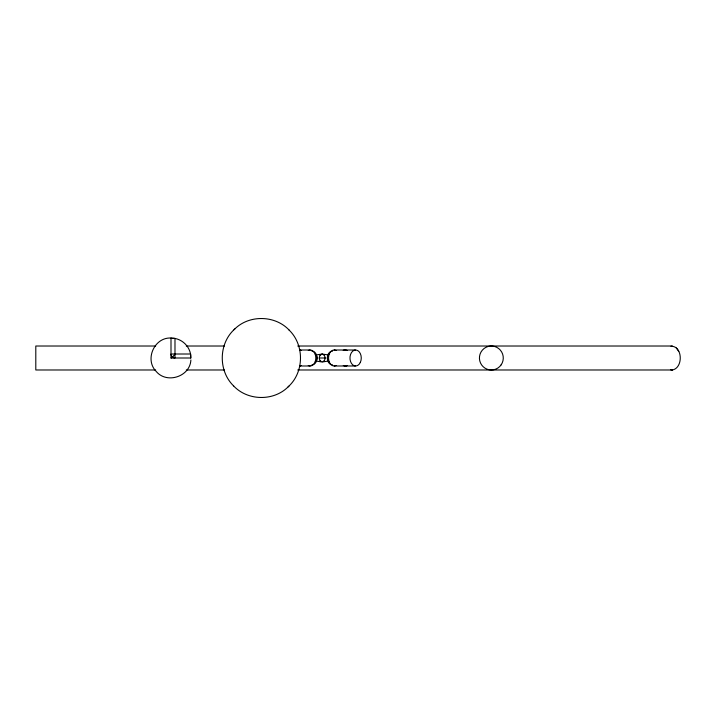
<?xml version="1.0" encoding="UTF-8"?>
<svg xmlns="http://www.w3.org/2000/svg" width="716" height="716" viewBox="0 0 716 716"><rect width="100%" height="100%" fill="white"/><g stroke="black" fill="none" stroke-linecap="round" stroke-linejoin="round"><path stroke-width="1.07" d="M190.877 359.96C190.116 376.643 166.721 384.25 156.186 371.416C144.417 359.665 154.298 337.129 170.999 338.024A19.976 19.976 0 0 1 190.975 358L170.999 358L170.999 338.024M319.98 355.503L321.958 354.017L327.167 354.769M324.33 360.595L322.433 361.983L327.167 361.231M174.239 355.1L174.99 354.008M174.113 355.288L172.431 357.4L170.999 358M233.631 330.076C218.478 344.673 218.478 371.327 233.631 385.924M289.112 385.924C304.273 371.327 304.273 344.673 289.112 330.076M234.821 328.93C249.445 314.53 275.374 315.174 289.3 330.255M233.452 385.745C247.369 400.826 273.297 401.47 287.93 387.07M233.452 330.255L235.009 328.742M287.734 387.258L289.3 385.745M317.143 354.787L322.361 354.008L324.384 355.503M670.973 346.213C682.769 345.873 683.413 367.952 672.36 369.984L297.713 369.984M171.008 338.426L174.99 338.426L174.99 358A3.992 3.992 0 0 1 170.999 354.008M155.641 346.016L35.8 346.016L35.8 369.984L155.641 369.984M186.303 346.016L224.484 346.016M297.713 346.016L672.36 346.016M310.18 350.008L299.458 350.008A7.992 5.647 -90 0 1 301.078 350.509A7.992 5.647 90 0 0 299.655 350.052M334.184 350.008L355.405 350.017M172.216 354.008L190.572 354.008L190.572 357.982M319.354 358L325.01 358M310.18 365.992L299.458 365.992A7.992 5.647 -90 0 0 301.078 365.491M334.184 365.992L355.405 365.983M186.303 369.984L224.484 369.984M317.188 361.231L321.958 361.992L320.007 360.551M676.387 347.967L678.723 351.44M324.366 355.7A3.401 1.074 90 0 1 325.073 357.937M325.073 358.072A3.446 1.092 90 0 1 324.348 360.318M319.291 357.937A3.401 1.074 90 0 1 319.998 355.7M320.007 360.318A3.446 1.092 90 0 1 319.291 358.072M343.286 350.509A7.992 5.647 90 0 1 345.255 350.008M347.162 365.527A7.992 5.647 90 0 1 345.255 365.992M343.358 350.473A7.983 5.647 -90 0 1 347.233 350.509M347.233 365.473A7.983 5.647 -90 0 1 343.286 365.473M315.353 354.366A3.992 2.828 -90 0 1 317 358A3.992 2.828 -90 0 1 315.353 361.634M311.943 351.189A6.82 4.824 -90 0 1 317 358A6.82 4.824 -90 0 1 311.943 364.811M308.274 350.473A7.992 5.647 -90 0 1 315.828 358A7.992 5.647 -90 0 1 308.274 365.527M329.011 361.634A3.992 2.828 -90 0 1 327.364 358A3.992 2.828 -90 0 1 329.011 354.366M332.421 364.811A6.82 4.824 -90 0 1 327.364 358A6.82 4.824 -90 0 1 332.421 351.189M336.09 365.527A7.992 5.647 -90 0 1 328.528 358A7.992 5.647 -90 0 1 336.09 350.473M670.973 369.787L672.36 369.984L670.973 369.787M360.3 362.484A7.992 5.647 -90 0 0 356.022 350.026A7.992 5.647 -90 0 0 350.536 361.49A7.992 5.647 -90 0 0 360.3 362.484M501.102 364.9A11.984 11.921 -90 0 0 492.429 346.061A11.984 11.921 -90 0 0 480.534 363.039A11.984 11.921 -90 0 0 501.102 364.9"/></g></svg>
